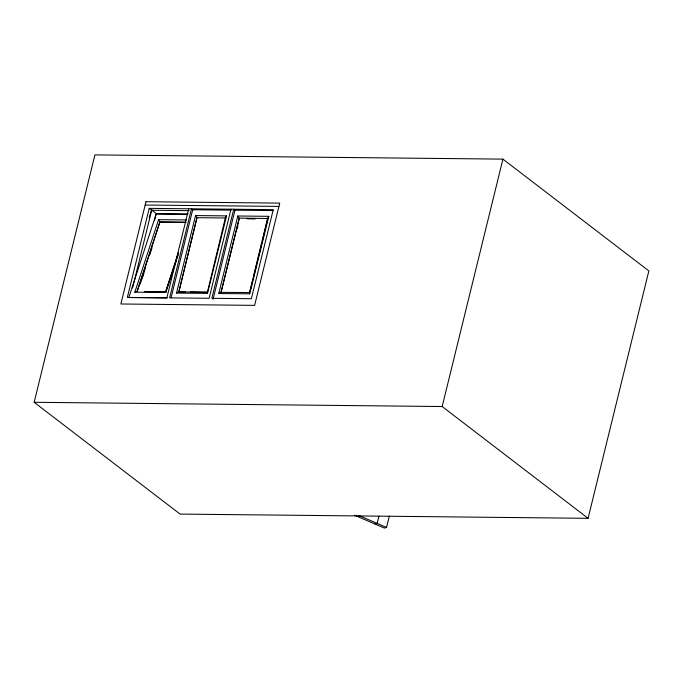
<?xml version="1.0" encoding="UTF-8"?>
<svg xmlns="http://www.w3.org/2000/svg" width="683" height="683" viewBox="0 0 683 683"><rect width="100%" height="100%" fill="white"/><g stroke="black" fill="none" stroke-linecap="round" stroke-linejoin="round"><path stroke-width="1.02" d="M34.15 402.296L94.92 154.896L502.927 159.13L648.85 270.92L588.08 518.32L180.073 514.086L34.15 402.296L442.166 406.53L588.08 518.32M235.362 210.492L233.731 209.246L211.858 298.309L251.37 298.719L273.251 209.655L149.227 208.366L127.345 297.429L166.865 297.839L188.739 208.776M151.148 211.167L149.201 217.826M132.596 287.919L151.677 210.244L149.227 208.366M154.478 220.72L156.253 213.506L151.506 209.869M171.083 297.771L192.7 209.741L231.178 210.142M176.504 293.084L195.543 215.563L226.551 215.879L207.504 293.4L176.504 293.084L178.528 291.837L207.308 292.213M226.551 215.879L225.433 217.544L207.401 292.281L190.378 292.034M230.991 209.211L209.118 298.283L169.597 297.873L191.479 208.802L193.11 210.057M213.079 299.248L234.961 210.185L273.431 210.577M218.756 293.519L237.795 215.999L268.803 216.323L249.756 293.844L218.756 293.519L220.472 292.324L221.505 292.751M221.079 292.418L239.306 218.201L237.795 215.999M237.206 228.839L237.966 225.749M249.816 291.615L267.685 217.979L268.803 216.323M249.91 291.684L252.949 279.313M253.453 277.255L261.811 243.242M262.315 241.176L267.796 218.423M378.92 516.152L377.136 523.391L375.078 524.057M354.537 515.221L384.486 528.104L386.544 527.438L389.344 516.058M442.166 406.53L502.927 159.13M176.402 260.274L165.841 292.495L134.841 292.179L158.593 219.67L186.493 219.96M137.095 291.393L159.839 221.975L158.593 219.67M137.172 291.504L159.916 222.086L185.315 222.351M140.186 283.983L145.786 266.882M149.739 254.802L152.053 247.767M142.243 278.058L143.891 273.029M178.519 252.454L165.67 291.692L144.497 291.47M166.08 290.796L177.939 254.58M177.059 258.259L178.05 255.237M134.841 292.179L137.01 291.308M207.171 292.136L207.504 293.4M145.18 205.028L278.929 206.411M151.677 210.244L189.114 210.637M156.253 213.506L188.098 213.839M187.304 214.547L156.108 214.223L128.814 297.532L167.292 297.933M267.881 218.5L239.221 218.133L220.985 292.35L249.423 292.572L249.756 293.844M247.144 218.603L255.613 218.697M247.237 218.68L254.648 218.756M186.297 222.248L159.839 221.975L160.292 222.607M144.583 291.581L165.747 291.803M185.084 291.983L178.528 291.837M358.558 515.4L386.544 527.438M225.535 217.988L196.969 217.689L195.543 215.563M165.602 291.607L165.841 292.495M145.983 201.716L120.874 303.986L254.622 305.369L279.731 203.107L145.983 201.716M196.969 217.689L178.826 291.983L196.969 217.689"/></g></svg>
